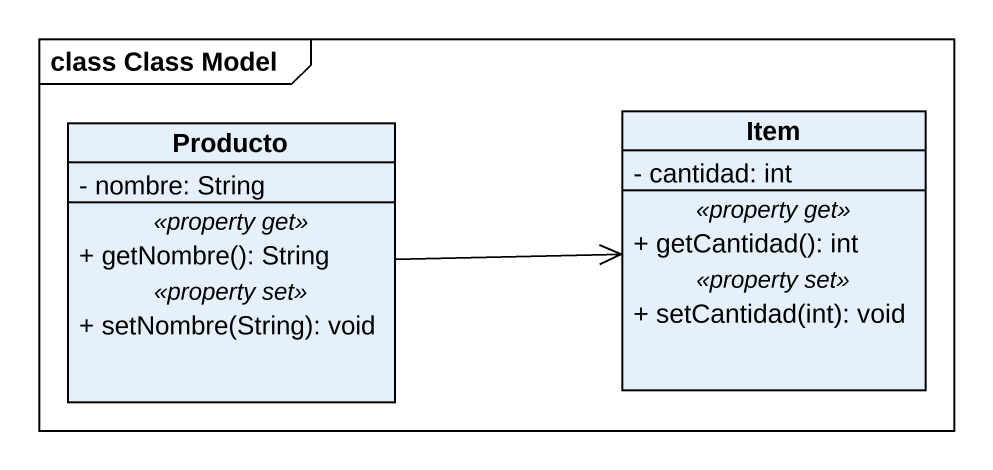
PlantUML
@startuml
mainframe class Class Model
hide circle
hide empty members
skinparam classAttributeIconSize 0
class Producto {
  - nombre: String
  .. <<property get>> ..
  + getNombre(): String
  .. <<property set>> ..
  + setNombre(String): void
}
class Item {
  - cantidad: int
  .. <<property get>> ..
  + getCantidad(): int
  .. <<property set>> ..
  + setCantidad(int): void
}
Producto -right-> Item
@enduml
